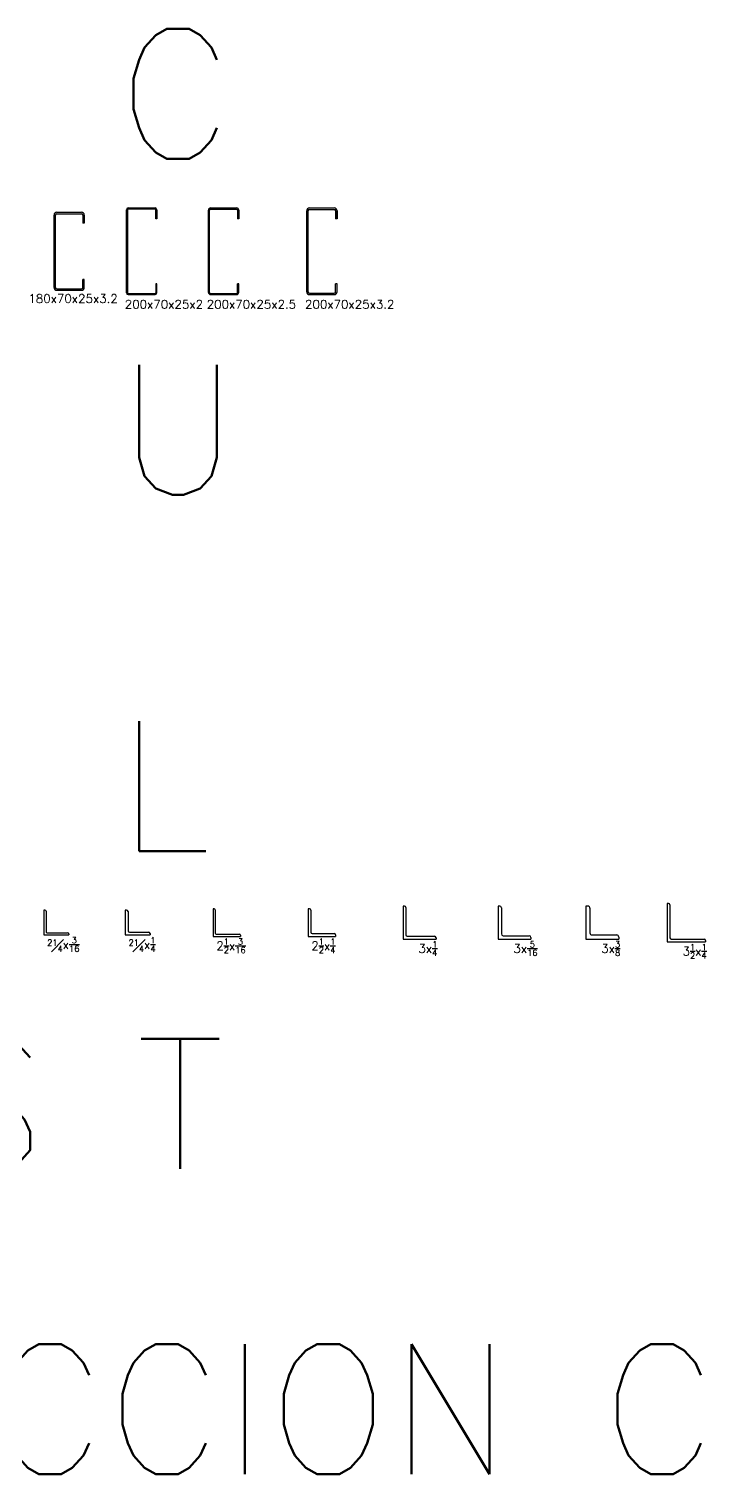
# Model space of a CAD drawing. Header units: metres. Extents: x 177 to 477, y -228 to -48.
# Drawn here: x 451.584 to 453.174, y -67.923 to -64.584 of the extents above; entities that cross this region are included whole.
import ezdxf

# ---------------------------------------------------------------- set-up
doc = ezdxf.new("R2010")
doc.units = ezdxf.units.M
doc.layers.add('ES-Perfil 01', color=3, linetype='Continuous')
doc.styles.get("Standard").update_dxf_attribs({"font": 'romans.shx'})

# ---------------------------------------------------------------- blocks, each defined once
blk = doc.blocks.new('63.5x4.8')
at = {"layer": 'ES-Perfil 01'}
for p, q in [((0, 0.0635), (0, 0)), ((0.0024, 0.0635), (0, 0.0635)), ((0.0048, 0.0611), (0.0048, 0.0072)), ((0, 0), (0.0635, 0)), ((0.0072, 0.0048), (0.0611, 0.0048)), ((0.0635, 0.0024), (0.0635, 0))]:
    blk.add_line(p, q, dxfattribs=at)
for centre, start, end in [((0.0024, 0.0611), 0, 90), ((0.0072, 0.0072), 180, 270), ((0.0611, 0.0024), 0, 90)]:
    blk.add_arc(centre, 0.0024, start, end, dxfattribs=at)
blk = doc.blocks.new('180x70x25x3.2')
at = {"layer": 'ES-Perfil 01'}
for p, q in [((0, -0.0836), (0, 0.0836)), ((0.0032, -0.0836), (0.0032, 0.0836)), ((0.0064, 0.09), (0.0636, 0.09)), ((0.0064, 0.0868), (0.0636, 0.0868)), ((0.0668, 0.0836), (0.0668, 0.065)), ((0.07, 0.065), (0.07, 0.0836)), ((0.07, 0.0836), (0.07, 0.065)), ((0, 0.066), (0, -0.0836)), ((0.07, 0.065), (0.0668, 0.065)), ((0.0668, -0.0836), (0.0668, -0.065)), ((0.07, -0.065), (0.0668, -0.065)), ((0.07, -0.0836), (0.07, -0.065)), ((0.0064, -0.0868), (0.0636, -0.0868)), ((0.056, -0.09), (0.0064, -0.09)), ((0.0064, -0.09), (0.0636, -0.09))]:
    blk.add_line(p, q, dxfattribs=at)
for centre, radius, start, end in [((0.0064, 0.0836), 0.0064, 90, 180), ((0.0064, 0.0836), 0.0032, 90, 180), ((0.0636, 0.0836), 0.0064, 0, 90), ((0.0636, 0.0836), 0.0032, 0, 90), ((0.0064, -0.0836), 0.0064, 180, 270), ((0.0064, -0.0836), 0.0032, 180, 270), ((0.0636, -0.0836), 0.0032, 270, 0), ((0.0636, -0.0836), 0.0064, 270, 0)]:
    blk.add_arc(centre, radius, start, end, dxfattribs=at)
blk = doc.blocks.new('200x70x25x2')
at = {"layer": 'ES-Perfil 01'}
for p, q in [((0, -0.096), (0, 0.096)), ((0, 0.076), (0, -0.096)), ((0.002, 0.096), (0.002, -0.096)), ((0.004, 0.1), (0.066, 0.1)), ((0.004, 0.098), (0.066, 0.098)), ((0.068, 0.075), (0.068, 0.096)), ((0.07, 0.075), (0.068, 0.075)), ((0.07, 0.075), (0.07, 0.096)), ((0.07, 0.096), (0.07, 0.075)), ((0.066, -0.098), (0.004, -0.098)), ((0.056, -0.1), (0.004, -0.1)), ((0.004, -0.1), (0.066, -0.1)), ((0.068, -0.075), (0.068, -0.096)), ((0.07, -0.075), (0.068, -0.075)), ((0.07, -0.096), (0.07, -0.075))]:
    blk.add_line(p, q, dxfattribs=at)
for centre, radius, start, end in [((0.004, 0.096), 0.004, 90, 180), ((0.004, 0.096), 0.002, 90, 180), ((0.066, 0.096), 0.004, 0, 90), ((0.066, 0.096), 0.002, 0, 90), ((0.004, -0.096), 0.004, 180, 270), ((0.004, -0.096), 0.002, 180, 270), ((0.066, -0.096), 0.002, 270, 360), ((0.066, -0.096), 0.004, 270, 360)]:
    blk.add_arc(centre, radius, start, end, dxfattribs=at)
blk = doc.blocks.new('200x70x25x2.5')
at = {"layer": 'ES-Perfil 01'}
for p, q in [((0, -0.095), (0, 0.095)), ((0, 0.076), (0, -0.095)), ((0.0025, -0.095), (0.0025, 0.095)), ((0.005, 0.1), (0.065, 0.1)), ((0.005, 0.0975), (0.065, 0.0975)), ((0.0675, 0.095), (0.0675, 0.075)), ((0.07, 0.075), (0.0675, 0.075)), ((0.07, 0.075), (0.07, 0.095)), ((0.07, 0.095), (0.07, 0.075)), ((0.005, -0.0975), (0.065, -0.0975)), ((0.005, -0.0975), (0.065, -0.0975)), ((0.056, -0.1), (0.005, -0.1)), ((0.005, -0.1), (0.065, -0.1)), ((0.0675, -0.095), (0.0675, -0.075)), ((0.0675, -0.095), (0.0675, -0.075)), ((0.0675, -0.095), (0.0675, -0.075)), ((0.07, -0.075), (0.0675, -0.075)), ((0.07, -0.095), (0.07, -0.075))]:
    blk.add_line(p, q, dxfattribs=at)
for centre, radius, start, end in [((0.005, 0.095), 0.005, 90, 180), ((0.005, 0.095), 0.0025, 90, 180), ((0.065, 0.095), 0.005, 0, 90), ((0.065, 0.095), 0.0025, 0, 90), ((0.005, -0.095), 0.005, 180, 270), ((0.005, -0.095), 0.0025, 180, 270), ((0.065, -0.095), 0.0025, 270, 0), ((0.065, -0.095), 0.005, 270, 0)]:
    blk.add_arc(centre, radius, start, end, dxfattribs=at)
blk = doc.blocks.new('200x70x25x3.2')
at = {"layer": 'ES-Perfil 01'}
for p, q in [((0, -0.0936), (0, 0.0936)), ((0, 0.076), (0, -0.0936)), ((0.0032, -0.0936), (0.0032, 0.0936)), ((0.0064, 0.1), (0.0636, 0.1)), ((0.0064, 0.0968), (0.0636, 0.0968)), ((0.0668, 0.0936), (0.0668, 0.075)), ((0.07, 0.075), (0.0668, 0.075)), ((0.07, 0.075), (0.07, 0.0936)), ((0.07, 0.0936), (0.07, 0.075)), ((0.0064, -0.0968), (0.0636, -0.0968)), ((0.056, -0.1), (0.0064, -0.1)), ((0.0064, -0.1), (0.0636, -0.1)), ((0.0668, -0.0936), (0.0668, -0.075)), ((0.07, -0.075), (0.0668, -0.075)), ((0.07, -0.0936), (0.07, -0.075))]:
    blk.add_line(p, q, dxfattribs=at)
for centre, radius, start, end in [((0.0064, 0.0936), 0.0064, 90, 180), ((0.0064, 0.0936), 0.0032, 90, 180), ((0.0636, 0.0936), 0.0064, 0, 90), ((0.0636, 0.0936), 0.0032, 0, 90), ((0.0064, -0.0936), 0.0064, 180, 270), ((0.0064, -0.0936), 0.0032, 180, 270), ((0.0636, -0.0936), 0.0032, 270, 0), ((0.0636, -0.0936), 0.0064, 270, 0)]:
    blk.add_arc(centre, radius, start, end, dxfattribs=at)
blk = doc.blocks.new('57.2x4.8')
at = {"layer": 'ES-Perfil 01'}
for p, q in [((0, 0.0572), (0, 0)), ((0.0024, 0.0572), (0, 0.0572)), ((0.0048, 0.0548), (0.0048, 0.0072)), ((0, 0), (0.0572, 0)), ((0.0072, 0.0048), (0.0548, 0.0048)), ((0.0572, 0.0024), (0.0572, 0))]:
    blk.add_line(p, q, dxfattribs=at)
for centre, start, end in [((0.0024, 0.0548), 0, 90), ((0.0072, 0.0072), 180, 270), ((0.0548, 0.0024), 0, 90)]:
    blk.add_arc(centre, 0.0024, start, end, dxfattribs=at)
blk = doc.blocks.new('57.2x6.4')
at = {"layer": 'ES-Perfil 01'}
for p, q in [((0, 0.0572), (0, 0)), ((0.0032, 0.0572), (0, 0.0572)), ((0.0064, 0.054), (0.0064, 0.0096)), ((0, 0), (0.0572, 0)), ((0.0096, 0.0064), (0.054, 0.0064)), ((0.0572, 0.0032), (0.0572, 0))]:
    blk.add_line(p, q, dxfattribs=at)
for centre, start, end in [((0.0032, 0.054), 0, 90), ((0.0096, 0.0096), 180, 270), ((0.054, 0.0032), 0, 90)]:
    blk.add_arc(centre, 0.0032, start, end, dxfattribs=at)
blk = doc.blocks.new('63.5x6.4')
at = {"layer": 'ES-Perfil 01'}
for p, q in [((0, 0.0635), (0, 0)), ((0.0032, 0.0635), (0, 0.0635)), ((0.0064, 0.0603), (0.0064, 0.0096)), ((0, 0), (0.0635, 0)), ((0.0096, 0.0064), (0.0603, 0.0064)), ((0.0635, 0.0032), (0.0635, 0))]:
    blk.add_line(p, q, dxfattribs=at)
for centre, start, end in [((0.0032, 0.0603), 0, 90), ((0.0096, 0.0096), 180, 270), ((0.0603, 0.0032), 0, 90)]:
    blk.add_arc(centre, 0.0032, start, end, dxfattribs=at)
blk = doc.blocks.new('76.2x6.4')
at = {"layer": 'ES-Perfil 01'}
for p, q in [((0, 0.0762), (0, 0)), ((0.0032, 0.0762), (0, 0.0762)), ((0.0064, 0.073), (0.0064, 0.0096)), ((0, 0), (0.0762, 0)), ((0.0096, 0.0064), (0.073, 0.0064)), ((0.0762, 0.0032), (0.0762, 0))]:
    blk.add_line(p, q, dxfattribs=at)
for centre, start, end in [((0.0032, 0.073), 0, 90), ((0.0096, 0.0096), 180, 270), ((0.073, 0.0032), 0, 90)]:
    blk.add_arc(centre, 0.0032, start, end, dxfattribs=at)
blk = doc.blocks.new('76.2x7.9')
at = {"layer": 'ES-Perfil 01'}
for p, q in [((0, 0.0762), (0, 0)), ((0.00395, 0.0762), (0, 0.0762)), ((0.0079, 0.07225), (0.0079, 0.01185)), ((0, 0), (0.0762, 0)), ((0.01185, 0.0079), (0.07225, 0.0079)), ((0.0762, 0.00395), (0.0762, 0))]:
    blk.add_line(p, q, dxfattribs=at)
for centre, start, end in [((0.00395, 0.07225), 0, 90), ((0.01185, 0.01185), 180, 270), ((0.07225, 0.00395), 0, 90)]:
    blk.add_arc(centre, 0.00395, start, end, dxfattribs=at)
blk = doc.blocks.new('76.2x9.5')
at = {"layer": 'ES-Perfil 01'}
for p, q in [((0, 0.0762), (0, 0)), ((0.00475, 0.0762), (0, 0.0762)), ((0.0095, 0.07145), (0.0095, 0.01425)), ((0, 0), (0.0762, 0)), ((0.01425, 0.0095), (0.07145, 0.0095)), ((0.0762, 0.00475), (0.0762, 0))]:
    blk.add_line(p, q, dxfattribs=at)
for centre, start, end in [((0.00475, 0.07145), 0, 90), ((0.01425, 0.01425), 180, 270), ((0.07145, 0.00475), 0, 90)]:
    blk.add_arc(centre, 0.00475, start, end, dxfattribs=at)
blk = doc.blocks.new('88.9x6.4')
at = {"layer": 'ES-Perfil 01'}
for p, q in [((0, 0.0889), (0, 0)), ((0.0032, 0.0889), (0, 0.0889)), ((0.0064, 0.0857), (0.0064, 0.0096)), ((0, 0), (0.0889, 0)), ((0.0096, 0.0064), (0.0857, 0.0064)), ((0.0889, 0.0032), (0.0889, 0))]:
    blk.add_line(p, q, dxfattribs=at)
for centre, start, end in [((0.0032, 0.0857), 0, 90), ((0.0096, 0.0096), 180, 270), ((0.0857, 0.0032), 0, 90)]:
    blk.add_arc(centre, 0.0032, start, end, dxfattribs=at)

msp = doc.modelspace()

# ---------------------------------------------------------------- block references
for name, p in [('200x70x25x2', (451.8093821, -65.0977872)), ('200x70x25x2.5', (451.9987443, -65.0977872)), ('200x70x25x3.2', (452.2260104, -65.0977872)), ('180x70x25x3.2', (451.6418707, -65.0977872)), ('88.9x6.4', (453.0590576, -66.6931249)), ('57.2x4.8', (451.6185576, -66.6772749)), ('57.2x6.4', (451.8065576, -66.6772749)), ('63.5x4.8', (452.0095576, -66.6804249)), ('63.5x6.4', (452.2290576, -66.6804249)), ('76.2x6.4', (452.4485576, -66.6867749)), ('76.2x7.9', (452.6680576, -66.6867749)), ('76.2x9.5', (452.8710576, -66.6867749))]:
    msp.add_blockref(name, p)

# ---------------------------------------------------------------- texts
at = {"attachment_point": 1}
for s, insert, char_height, width in [('PERFILES C', (449.7427785, -64.5841014), 0.3, 4.770887473), ('180x70x25x3.2', (451.5826887, -65.1971857), 0.02, 2.251056728), ('200x70x25x2', (451.8054906, -65.2103857), 0.02, 2.251056728), ('200x70x25x2.5', (451.9948527, -65.2103857), 0.02, 2.251056728), ('200x70x25x3.2', (452.2221189, -65.2103857), 0.02, 2.251056728), ('PERFILES U', (449.7427785, -65.3601196), 0.3, 4.770887473), ('PERFILES L', (449.7427785, -66.1835594), 0.3, 4.770887473), ('\\A1;{\\H0.7x;\\S21#4;}x{\\H0.7x;\\S3/16;}', (451.6261754, -66.6823408), 0.02, 2.251056728), ('\\A1;{\\H0.7x;\\S21#4;}x{\\H0.7x;\\S1/4;}', (451.8141754, -66.6823408), 0.02, 2.251056728), ('\\A1;2{\\H0.7x;\\S1/2;}x{\\H0.7x;\\S3/16;}', (452.0171754, -66.6854908), 0.02, 2.251056728), ('\\A1;2{\\H0.7x;\\S1/2;}x{\\H0.7x;\\S1/4;}', (452.2366754, -66.6854908), 0.02, 2.251056728), ('\\A1;3x{\\H0.7x;\\S1/4;}', (452.4842195, -66.6918408), 0.02, 2.251056728), ('\\A1;3x{\\H0.7x;\\S5/16;}', (452.7037195, -66.6918408), 0.02, 2.251056728), ('\\A1;3x{\\H0.7x;\\S3/8;}', (452.9067195, -66.6918408), 0.02, 2.251056728), ('\\A1;3{\\H0.7x;\\S1/2;}x{\\H0.7x;\\S1/4;}', (453.0947195, -66.6981908), 0.02, 2.251056728), ('PERFILES T', (449.7864898, -66.9175482), 0.3, 4.770887473), ('TUBO SECCION CIRCULAR', (449.7427785, -67.6226745), 0.3, 8.439918321)]:
    msp.add_mtext(s, dxfattribs=dict(at, insert=insert, char_height=char_height, width=width))

doc.saveas('drawing.dxf')
